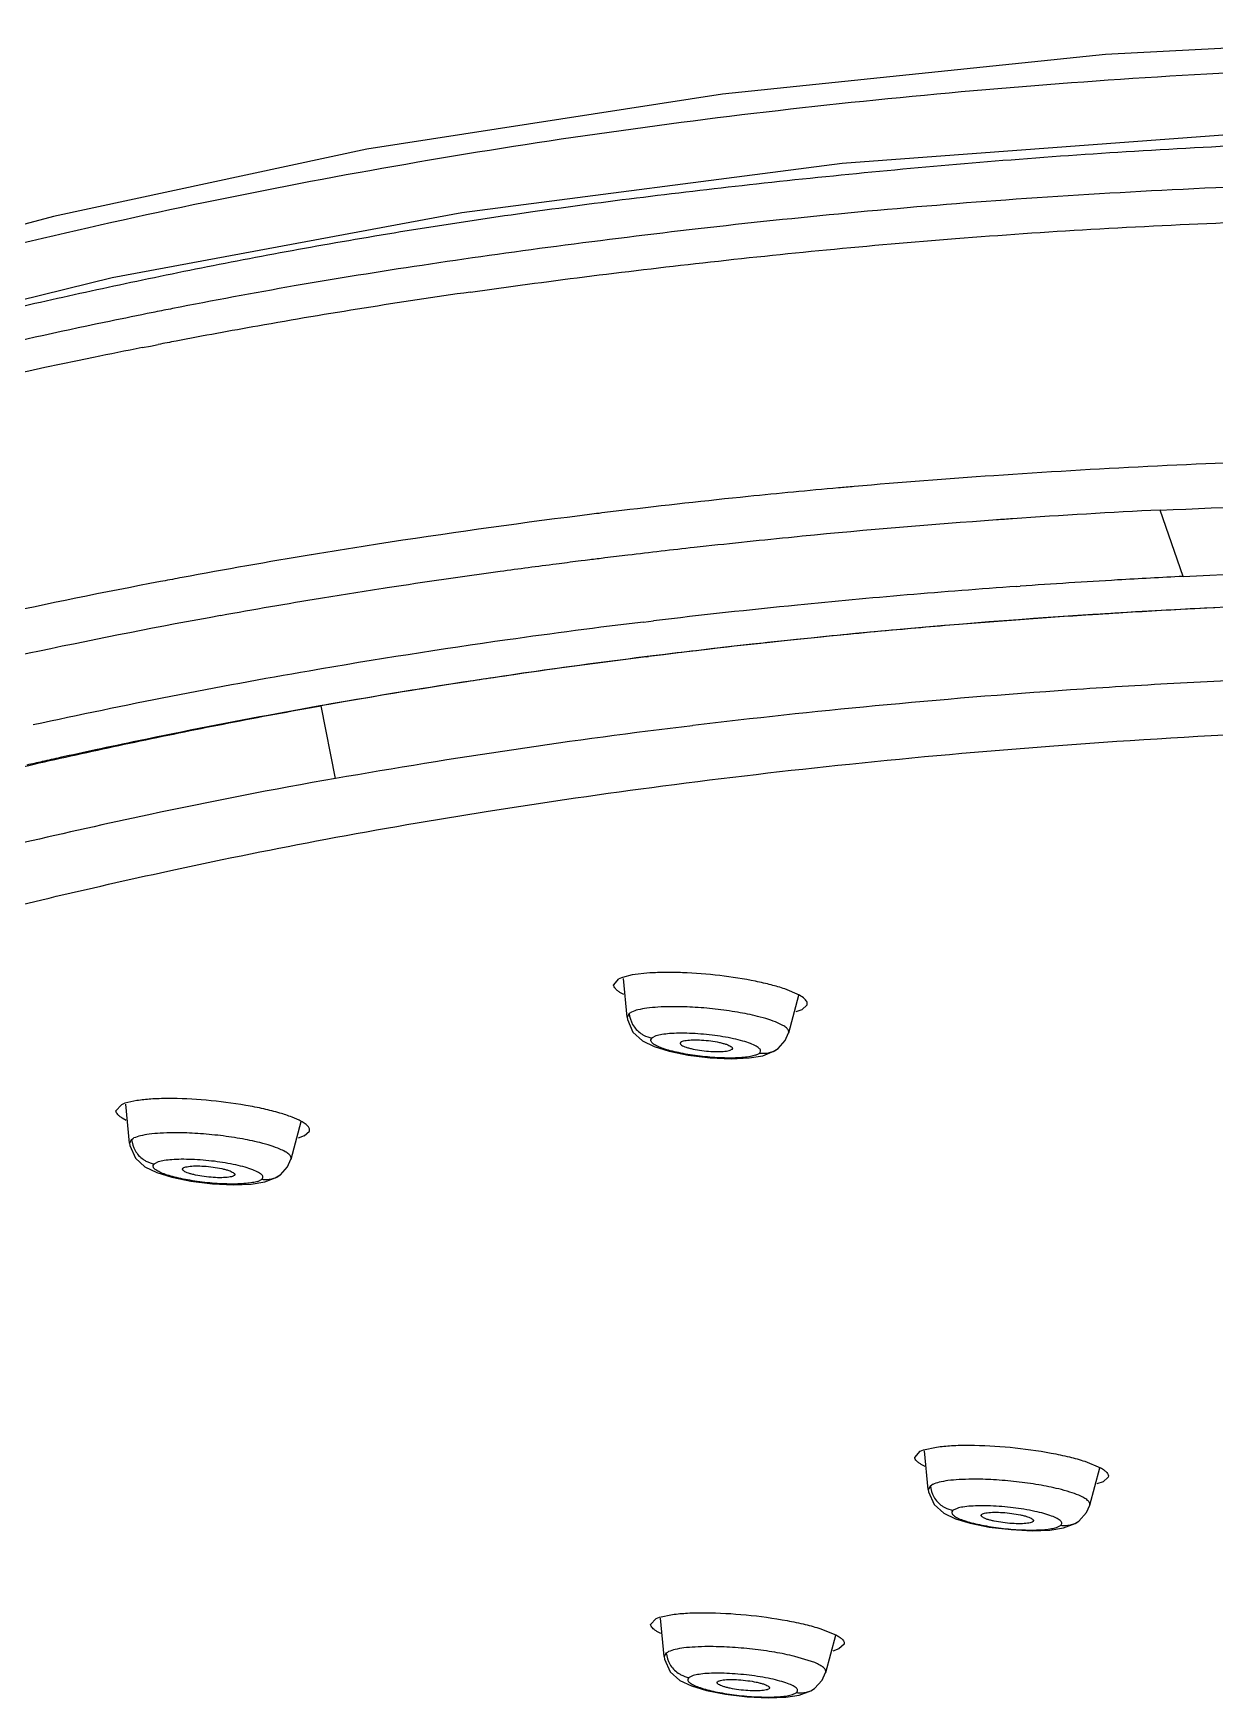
# Model space of a CAD drawing. Header units: inches. Extents: x 440 to 1212, y -520 to 27.
# Drawn here: x 913.51 to 935.93, y -217.47 to -185.87 of the extents above; entities that cross this region are included whole.
import ezdxf

# ---------------------------------------------------------------- set-up
doc = ezdxf.new("R2010")
doc.units = ezdxf.units.IN
doc.header["$LTSCALE"] = 1.21
doc.header["$MEASUREMENT"] = 0
doc.layers.get('0').update_dxf_attribs({"linetype": 'CONTINUOUS'})

msp = doc.modelspace()

# ---------------------------------------------------------------- linework, layer by layer
at = {"color": 7, "linetype": 'Continuous'}
for p, q in [((915.82, -191.161), (915.674, -191.19)), ((915.577, -191.835), (915.733, -191.805)), ((915.733, -191.805), (915.881, -191.776)), ((935.334, -196.178), (934.899, -194.923)), ((928.008, -195.428), (927.843, -195.444)), ((928.104, -195.418), (928.008, -195.428)), ((923.908, -195.885), (923.853, -195.892)), ((923.986, -195.875), (923.908, -195.885)), ((924.07, -195.865), (923.986, -195.875)), ((915.967, -196.269), (915.925, -196.277)), ((932.173, -196.371), (932.239, -196.366)), ((934.28, -196.865), (934.192, -196.87)), ((935.933, -196.774), (935.741, -196.784)), ((925.09, -197.046), (925.279, -197.023)), ((930.169, -197.17), (930.109, -197.175)), ((925.266, -197.689), (925.108, -197.709)), ((925.141, -197.705), (925.188, -197.699)), ((925.455, -197.666), (925.266, -197.689)), ((926.429, -197.55), (926.187, -197.578)), ((922.359, -198.084), (922.235, -198.103)), ((922.457, -198.07), (922.359, -198.084)), ((922.65, -198.042), (922.457, -198.07)), ((918.267, -198.761), (918.129, -198.786)), ((918.409, -198.735), (918.267, -198.761)), ((919.246, -200.017), (918.971, -198.635)), ((924.696, -203.791), (924.626, -203.819)), ((924.876, -203.746), (924.696, -203.791)), ((924.781, -204.548), (924.713, -203.811)), ((925.209, -203.708), (924.876, -203.746)), ((924.525, -203.939), (924.626, -203.819)), ((924.721, -204.119), (924.644, -204.076)), ((928.055, -204.132), (927.771, -204.01)), ((927.847, -204.845), (928.04, -204.132)), ((924.866, -204.45), (924.82, -204.477)), ((928.097, -204.406), (927.98, -204.448)), ((928.097, -204.406), (928.198, -204.313)), ((924.82, -204.477), (924.781, -204.547)), ((924.781, -204.547), (924.781, -204.548)), ((925.327, -204.904), (925.255, -204.939)), ((925.798, -205.02), (925.787, -205.04)), ((925.798, -205.02), (925.814, -205.01)), ((927.847, -204.846), (927.847, -204.845)), ((925.578, -205.194), (925.94, -205.267)), ((925.94, -205.267), (926.355, -205.317)), ((926.355, -205.317), (926.755, -205.336)), ((926.767, -205.16), (926.752, -205.169)), ((926.755, -205.336), (927.094, -205.322)), ((926.778, -205.139), (926.767, -205.16)), ((927.218, -205.27), (927.29, -205.235)), ((927.578, -205.189), (927.646, -205.143)), ((927.649, -205.141), (927.646, -205.143)), ((915.079, -206.327), (915.181, -206.209)), ((915.247, -206.182), (915.181, -206.209)), ((915.475, -206.131), (915.247, -206.182)), ((915.336, -206.939), (915.268, -206.201)), ((915.275, -206.506), (915.199, -206.463)), ((918.401, -207.241), (918.595, -206.525)), ((915.375, -206.868), (915.335, -206.937)), ((915.335, -206.937), (915.336, -206.938)), ((915.336, -206.937), (915.343, -206.985)), ((915.375, -206.868), (915.404, -206.85)), ((918.651, -206.803), (918.534, -206.844)), ((918.651, -206.803), (918.751, -206.711)), ((918.401, -207.242), (918.401, -207.241)), ((915.881, -207.296), (915.808, -207.33)), ((916.136, -207.585), (916.498, -207.658)), ((916.342, -207.432), (916.354, -207.412)), ((916.354, -207.412), (916.369, -207.403)), ((917.322, -207.554), (917.306, -207.563)), ((917.333, -207.534), (917.322, -207.554)), ((918.129, -207.587), (918.196, -207.542)), ((918.199, -207.539), (918.196, -207.542)), ((916.498, -207.658), (916.912, -207.709)), ((916.912, -207.709), (917.31, -207.728)), ((917.31, -207.728), (917.647, -207.716)), ((917.77, -207.666), (917.843, -207.631)), ((930.239, -212.904), (930.341, -212.788)), ((930.341, -212.788), (930.407, -212.762)), ((930.407, -212.762), (930.653, -212.709)), ((930.496, -213.514), (930.428, -212.78)), ((933.468, -212.979), (933.765, -213.101)), ((930.435, -213.079), (930.359, -213.038)), ((933.562, -213.811), (933.754, -213.101)), ((933.913, -213.278), (933.813, -213.369)), ((930.536, -213.444), (930.496, -213.512)), ((930.496, -213.512), (930.496, -213.513)), ((930.536, -213.444), (930.564, -213.426)), ((933.813, -213.369), (933.696, -213.41)), ((931.042, -213.873), (930.97, -213.907)), ((933.501, -213.953), (933.561, -213.812)), ((933.561, -213.812), (933.562, -213.811)), ((931.294, -214.155), (931.654, -214.227)), ((931.502, -214.006), (931.514, -213.986)), ((931.529, -213.977), (931.514, -213.986)), ((931.654, -214.227), (932.067, -214.277)), ((932.467, -214.134), (932.481, -214.125)), ((932.493, -214.105), (932.481, -214.125)), ((932.932, -214.235), (933.004, -214.201)), ((933.284, -214.159), (933.353, -214.114)), ((933.354, -214.113), (933.353, -214.114)), ((933.354, -214.113), (933.501, -213.953)), ((932.067, -214.277), (932.466, -214.296)), ((932.466, -214.296), (932.804, -214.284)), ((925.227, -216.077), (925.329, -215.964)), ((925.329, -215.964), (925.395, -215.939)), ((925.395, -215.939), (925.641, -215.887)), ((925.483, -216.687), (925.416, -215.956)), ((925.423, -216.249), (925.346, -216.208)), ((928.455, -216.159), (928.752, -216.28)), ((928.55, -216.986), (928.741, -216.28)), ((928.9, -216.454), (928.801, -216.542)), ((925.524, -216.618), (925.483, -216.686)), ((925.483, -216.686), (925.483, -216.687)), ((925.484, -216.686), (925.491, -216.737)), ((925.524, -216.618), (925.552, -216.601)), ((928.342, -216.802), (927.961, -216.682)), ((928.801, -216.542), (928.684, -216.582)), ((926.032, -217.048), (925.957, -217.082)), ((928.485, -217.133), (928.549, -216.987)), ((928.549, -216.987), (928.549, -216.986)), ((926.29, -217.328), (926.651, -217.399)), ((926.49, -217.18), (926.502, -217.16)), ((926.516, -217.152), (926.502, -217.16)), ((926.651, -217.399), (927.062, -217.448)), ((927.454, -217.308), (927.469, -217.3)), ((927.481, -217.28), (927.469, -217.3)), ((927.917, -217.409), (927.991, -217.376)), ((928.267, -217.335), (928.335, -217.293)), ((928.336, -217.292), (928.335, -217.293)), ((928.336, -217.292), (928.485, -217.133)), ((927.062, -217.448), (927.456, -217.467)), ((927.456, -217.467), (927.791, -217.456))]:
    msp.add_line(p, q, dxfattribs=at)
for points in [[(1052.649, -197.988), (1039.661, -196.072), (1026.486, -194.191), (1013.843, -192.445), (1001.635, -190.812), (990.607, -189.388), (979.146, -188.011), (968.523, -186.918), (958.92, -186.215), (949.772, -185.868), (941.525, -185.869), (933.862, -186.268), (926.592, -187.025), (919.841, -188.067), (913.891, -189.345), (908.185, -190.871), (903.048, -192.57), (898.918, -194.296)], [(936.768, -187.752), (928.864, -188.341), (921.642, -189.275), (915.008, -190.509), (908.814, -192.037)], [(924.782, -204.547), (924.788, -204.591), (924.89, -204.829)], [(924.89, -204.829), (925.071, -204.997), (925.295, -205.107), (925.578, -205.194)], [(927.649, -205.141), (927.783, -204.992), (927.846, -204.846)], [(927.094, -205.322), (927.354, -205.278), (927.578, -205.189)], [(915.343, -206.985), (915.447, -207.222), (915.629, -207.389), (915.852, -207.498), (916.136, -207.585)], [(918.199, -207.539), (918.335, -207.391), (918.4, -207.242)], [(917.647, -207.716), (917.905, -207.674), (918.129, -207.587)], [(930.496, -213.512), (930.503, -213.559), (930.607, -213.797)], [(930.607, -213.797), (930.789, -213.962), (931.011, -214.07), (931.294, -214.155)], [(932.804, -214.284), (933.062, -214.243), (933.284, -214.159)], [(925.491, -216.737), (925.598, -216.975), (925.782, -217.138), (926.005, -217.244), (926.29, -217.328)], [(927.791, -217.456), (928.047, -217.417), (928.267, -217.335)]]:
    msp.add_lwpolyline(points, dxfattribs=at)
for centre, radius, start, end in [((938.729, -309.635), 120.053, 98.1023, 100.05325), ((937.874, -301.197), 112.225, 101.15967, 101.3337), ((939.133, -307.44), 118.593, 101.40911, 101.81375), ((938.801, -310.122), 120.545, 100.04645, 100.79695), ((938.375, -307.873), 118.256, 100.798, 100.96536), ((936.08, -297.105), 107.246, 101.52404, 106.89739), ((937.884, -305.376), 115.711, 101.11529, 101.58108), ((941.641, -338.862), 144.934, 93.91728, 94.96789), ((940.959, -330.75), 136.793, 95.10274, 95.82363), ((941.051, -331.777), 137.825, 94.97891, 95.10315), ((940.738, -328.631), 134.663, 96.84869, 97.03402), ((940.793, -329.108), 135.143, 95.82433, 96.84772), ((941.666, -333.255), 138.501, 92.80037, 93.96239), ((940.834, -329.376), 135.414, 97.19087, 98.8314), ((940.743, -328.672), 134.704, 97.03402, 97.19002), ((942.153, -339.812), 145.076, 94.09427, 95.55711), ((941.742, -334.271), 139.519, 93.96493, 94.08865), ((940.009, -323.999), 129.974, 98.8358, 99.3971), ((942.573, -344.569), 149.851, 95.64133, 96.32841), ((939.182, -319.013), 124.92, 99.39659, 100.53852), ((941.905, -339.022), 144.264, 97.18837, 97.35513), ((942.194, -341.325), 146.585, 96.98844, 97.10199), ((942.356, -342.653), 147.923, 96.81821, 96.98839), ((942.45, -343.442), 148.718, 96.32897, 96.81781), ((938.464, -315.071), 120.913, 100.54574, 100.72327), ((940.664, -329.808), 134.967, 97.78877, 98.7098), ((941.527, -336.104), 141.321, 97.35481, 97.78955), ((943.014, -349.34), 153.353, 92.87026, 93.33575), ((939.598, -322.749), 127.827, 98.71643, 99.29117), ((942.522, -342.864), 146.859, 94.04089, 95.66857), ((942.981, -348.805), 152.817, 93.3352, 94.03104), ((938.646, -316.923), 121.924, 99.29174, 100.19673), ((941.506, -332.656), 136.6, 95.66755, 96.82238), ((944.133, -359.946), 163.38, 92.10594, 93.49142), ((943.652, -352.023), 155.441, 92.9173, 93.45638), ((940.619, -325.38), 129.271, 96.89951, 98.05373), ((942.604, -337.254), 140.637, 93.43265, 97.11357), ((942.728, -339.586), 142.969, 95.06387, 95.72712), ((942.994, -342.574), 145.969, 94.75006, 95.04077), ((943.288, -346.246), 149.652, 93.72169, 94.74551), ((943.468, -348.958), 152.37, 93.60497, 93.72326), ((943.511, -349.638), 153.052, 93.49078, 93.60498), ((939.867, -320.15), 123.987, 98.04818, 99.80817), ((942.223, -334.513), 137.871, 95.72845, 96.57814), ((940.46, -320.35), 123.598, 97.11943, 100.0123), ((941.049, -324.716), 128.004, 97.15374, 98.26441), ((941.685, -329.791), 133.118, 96.68609, 97.00302), ((938.963, -315.2), 118.955, 99.78506, 102.35529), ((940.342, -319.767), 123.004, 98.4653, 98.69796), ((940.006, -317.59), 120.801, 98.69635, 100.03965), ((939.726, -315.958), 119.146, 100.04386, 100.30677), ((939.416, -314.288), 117.447, 100.4423, 101.74648), ((940.854, -322.427), 124.302, 96.85175, 100.0111), ((939.191, -313.177), 116.313, 101.74957, 102.16027), ((939.022, -312.428), 115.546, 102.66924, 102.81703), ((939.179, -313.128), 116.263, 102.49681, 102.66922), ((939.219, -313.307), 116.447, 102.1603, 102.49703), ((938.072, -306.072), 107.716, 100.0659, 101.98648), ((927.363, -204.778), 0.461, 289.3086, 307.8022), ((915.561, -207.141), 0.331, 115.0612, 118.3898), ((917.917, -207.174), 0.461, 289.2183, 307.2769), ((930.721, -213.72), 0.334, 114.7863, 118.0697), ((933.077, -213.744), 0.461, 289.348, 306.7055), ((925.707, -216.898), 0.336, 114.3894, 117.627), ((928.064, -216.919), 0.461, 289.3582, 305.9475)]:
    msp.add_arc(centre, radius, start, end, dxfattribs=at)
for points, knots in [([(1052.567, -198.555), (1042.509, -197.047), (1028.079, -194.966), (1009.656, -192.449), (997.654, -190.865), (986.627, -189.452), (976.374, -188.253), (968.232, -187.457), (961.998, -186.976), (956.144, -186.613), (950.497, -186.409), (945.063, -186.367), (941.205, -186.416), (937.425, -186.544), (933.682, -186.76), (929.964, -187.073), (925.057, -187.621), (920.209, -188.377), (915.446, -189.343), (911.951, -190.167), (908.531, -191.091), (904.168, -192.437), (900.995, -193.635), (898.968, -194.545)], [0, 0, 0, 0, 0.196342, 0.281464, 0.358974, 0.430064, 0.496094, 0.558258, 0.587983, 0.616809, 0.671495, 0.697042, 0.721713, 0.745978, 0.770054, 0.79408, 0.818016, 0.865365, 0.88873, 0.911845, 0.934674, 0.957104, 1, 1, 1, 1]), ([(905.95, -192.988), (906.921, -192.693), (908.404, -192.264), (910.424, -191.736), (912.014, -191.346), (913.665, -190.963), (915.382, -190.586), (917.169, -190.222), (919.694, -189.751), (923.053, -189.22), (927.359, -188.692), (931.182, -188.324), (934.444, -188.093), (936.146, -188.005), (937.014, -187.967)], [0, 0, 0, 0, 0.096542, 0.146767, 0.198535, 0.252189, 0.307915, 0.365708, 0.425588, 0.552146, 0.689041, 0.838007, 0.917346, 1, 1, 1, 1]), ([(968.835, -189.804), (966.195, -189.566), (962.242, -189.25), (956.989, -188.939), (951.863, -188.712), (946.842, -188.604), (941.961, -188.623), (938.493, -188.696), (935.177, -188.827), (932.02, -189.018), (929.02, -189.267), (926.177, -189.567), (923.482, -189.901), (920.926, -190.259), (918.497, -190.649), (916.922, -190.943), (916.154, -191.094)], [0, 0, 0, 0, 0.150388, 0.224972, 0.298639, 0.441529, 0.509883, 0.575577, 0.638343, 0.698167, 0.755064, 0.809108, 0.860406, 0.909116, 0.955549, 1, 1, 1, 1]), ([(921.809, -190.78), (922.528, -190.678), (923.997, -190.483), (926.249, -190.215), (928.598, -189.968), (931.054, -189.753), (933.63, -189.577), (936.337, -189.446), (939.17, -189.359), (943.144, -189.287), (947.23, -189.289), (951.417, -189.383), (954.661, -189.51), (957.946, -189.684), (962.346, -189.961), (965.644, -190.216), (967.839, -190.405)], [0, 0, 0, 0, 0.047231, 0.096358, 0.147498, 0.200818, 0.256629, 0.315401, 0.377047, 0.440941, 0.573878, 0.642732, 0.713315, 0.784934, 0.856699, 1, 1, 1, 1]), ([(914.853, -191.359), (913.982, -191.541), (912.289, -191.912), (909.82, -192.505), (907.48, -193.13), (905.964, -193.573), (905.224, -193.797)], [0, 0, 0, 0, 0.268649, 0.523284, 0.766651, 1, 1, 1, 1]), ([(943.941, -193.873), (941.825, -193.873), (937.754, -193.934), (933.688, -194.133), (931.739, -194.267)], [0, 0, 0, 0, 0.520082, 1, 1, 1, 1]), ([(934.9, -194.923), (936.189, -194.86), (938.85, -194.764), (942.939, -194.698), (947.203, -194.717), (951.596, -194.825), (956.095, -195.02), (960.668, -195.296), (965.265, -195.644), (969.843, -196.052), (974.39, -196.504), (978.91, -196.996), (983.406, -197.523), (987.878, -198.079), (991.589, -198.563), (994.549, -198.945), (997.499, -199.321), (1001.179, -199.787), (1004.119, -200.169), (1005.586, -200.366)], [0, 0, 0, 0, 0.054521, 0.112513, 0.172806, 0.234688, 0.298169, 0.363095, 0.428267, 0.492973, 0.557318, 0.621353, 0.685111, 0.748591, 0.811775, 0.843268, 0.874703, 0.937432, 1, 1, 1, 1]), ([(935.334, -196.178), (938.048, -196.042), (942.229, -195.941), (947.924, -195.984), (952.437, -196.107), (957.045, -196.318), (961.709, -196.617), (966.401, -196.989), (969.534, -197.279), (971.099, -197.431)], [0, 0, 0, 0, 0.227611, 0.350106, 0.476958, 0.605743, 0.736459, 0.868341, 1, 1, 1, 1]), ([(915.925, -196.277), (914.851, -196.481), (912.773, -196.905), (909.762, -197.607), (906.939, -198.344), (904.283, -199.109), (901.787, -199.902), (899.448, -200.72), (897.273, -201.564), (895.891, -202.165), (895.232, -202.473)], [0, 0, 0, 0, 0.151544, 0.293871, 0.428321, 0.55585, 0.676777, 0.7913, 0.899178, 1, 1, 1, 1]), ([(917.062, -196.924), (915.914, -197.131), (913.709, -197.562), (910.531, -198.284), (907.578, -199.04), (904.813, -199.828), (902.218, -200.638), (899.792, -201.475), (897.544, -202.351), (896.118, -202.973), (895.433, -203.287)], [0, 0, 0, 0, 0.154775, 0.298255, 0.432604, 0.559395, 0.67976, 0.793465, 0.899975, 1, 1, 1, 1]), ([(941.462, -197.982), (940.74, -197.994), (939.316, -198.027), (937.214, -198.106), (935.18, -198.207), (932.61, -198.367), (929.564, -198.615), (927.177, -198.873), (926.025, -199.012)], [0, 0, 0, 0, 0.139838, 0.276044, 0.407739, 0.534641, 0.775096, 1, 1, 1, 1]), ([(906.509, -201.559), (906.523, -201.555), (906.552, -201.547), (906.609, -201.53), (906.709, -201.501), (906.852, -201.459), (907.024, -201.409), (907.255, -201.342), (907.546, -201.259), (908.017, -201.127), (908.612, -200.963), (909.336, -200.769), (910.072, -200.578), (911.075, -200.324), (912.357, -200.012), (913.932, -199.648), (915.557, -199.295), (917.241, -198.952), (918.386, -198.738), (918.971, -198.635)], [0, 0, 0, 0, 0.003478, 0.006949, 0.013907, 0.027863, 0.041875, 0.05594, 0.084234, 0.112744, 0.170408, 0.228922, 0.288278, 0.348465, 0.471288, 0.597387, 0.727081, 0.860911, 1, 1, 1, 1]), ([(916.207, -201.743), (917.156, -201.539), (919.13, -201.14), (922.215, -200.611), (925.529, -200.132), (929.081, -199.716), (932.893, -199.375), (936.245, -199.169), (939.074, -199.049), (942.076, -198.966), (944.358, -198.954), (945.896, -198.963)], [0, 0, 0, 0, 0.097505, 0.202164, 0.314267, 0.433697, 0.56122, 0.698436, 0.770904, 0.845523, 1, 1, 1, 1]), ([(915.701, -200.705), (914.909, -200.873), (913.36, -201.219), (910.395, -201.936), (908.23, -202.517), (906.826, -202.932)], [0, 0, 0, 0, 0.265473, 0.520147, 1, 1, 1, 1]), ([(907.717, -203.887), (909.063, -203.489), (911.136, -202.93), (913.973, -202.24), (915.452, -201.906), (916.207, -201.743)], [0, 0, 0, 0, 0.480679, 0.735342, 1, 1, 1, 1]), ([(927.771, -204.01), (927.687, -203.982), (927.504, -203.929), (927.095, -203.835), (926.534, -203.749), (925.961, -203.703), (925.516, -203.695), (925.308, -203.702), (925.209, -203.708)], [0, 0, 0, 0, 0.102408, 0.220291, 0.485629, 0.758382, 0.885353, 1, 1, 1, 1]), ([(924.644, -204.076), (924.627, -204.065), (924.596, -204.044), (924.551, -204.002), (924.527, -203.963), (924.525, -203.939)], [0, 0, 0, 0, 0.327346, 0.598595, 1, 1, 1, 1]), ([(928.198, -204.313), (928.2, -204.306), (928.202, -204.291), (928.195, -204.25), (928.145, -204.189), (928.089, -204.152), (928.055, -204.132)], [0, 0, 0, 0, 0.086754, 0.176113, 0.508883, 1, 1, 1, 1]), ([(925.609, -204.348), (925.528, -204.349), (925.376, -204.354), (925.168, -204.373), (925, -204.402), (924.904, -204.431), (924.866, -204.45)], [0, 0, 0, 0, 0.323589, 0.603451, 0.830802, 1, 1, 1, 1]), ([(927.255, -204.532), (927.131, -204.501), (926.865, -204.447), (926.452, -204.39), (926.029, -204.354), (925.746, -204.347), (925.609, -204.348)], [0, 0, 0, 0, 0.232513, 0.48993, 0.752504, 1, 1, 1, 1]), ([(924.82, -204.477), (924.827, -204.549), (924.873, -204.697), (924.979, -204.812), (925.043, -204.856)], [0, 0, 0, 0, 0.485211, 1, 1, 1, 1]), ([(927.637, -204.654), (927.582, -204.63), (927.456, -204.585), (927.327, -204.55), (927.255, -204.532)], [0, 0, 0, 0, 0.452486, 1, 1, 1, 1]), ([(927.847, -204.845), (927.849, -204.838), (927.85, -204.822), (927.843, -204.798), (927.827, -204.774), (927.794, -204.74), (927.73, -204.697), (927.671, -204.669), (927.637, -204.654)], [0, 0, 0, 0, 0.073782, 0.152582, 0.244138, 0.353435, 0.633422, 1, 1, 1, 1]), ([(925.043, -204.856), (925.059, -204.867), (925.124, -204.907), (925.199, -204.931), (925.255, -204.939)], [0, 0, 0, 0, 0.261941, 1, 1, 1, 1]), ([(927.218, -205.27), (927.186, -205.28), (927.112, -205.297), (926.932, -205.321), (926.66, -205.327), (926.304, -205.307), (925.997, -205.268), (925.762, -205.223), (925.607, -205.187), (925.473, -205.147), (925.366, -205.106), (925.295, -205.069), (925.257, -205.038), (925.24, -205.017), (925.232, -204.996), (925.233, -204.968), (925.245, -204.95), (925.255, -204.939)], [0, 0, 0, 0, 0.047343, 0.106697, 0.256635, 0.432099, 0.610898, 0.694408, 0.770374, 0.836788, 0.891768, 0.933377, 0.948824, 0.961013, 0.971015, 0.980172, 1, 1, 1, 1]), ([(926.801, -204.956), (926.666, -204.927), (926.388, -204.882), (926.04, -204.854), (925.771, -204.85), (925.596, -204.857), (925.45, -204.874), (925.364, -204.892), (925.327, -204.904)], [0, 0, 0, 0, 0.278944, 0.56869, 0.702934, 0.822306, 0.92189, 1, 1, 1, 1]), ([(925.786, -205.04), (925.786, -205.047), (925.794, -205.063), (925.818, -205.081), (925.855, -205.1), (925.905, -205.119), (925.966, -205.137), (926.064, -205.16), (926.2, -205.183), (926.368, -205.199), (926.524, -205.204), (926.64, -205.197), (926.712, -205.183), (926.74, -205.175), (926.752, -205.169)], [0, 0, 0, 0, 0.019536, 0.048663, 0.089953, 0.143085, 0.207007, 0.280076, 0.44484, 0.618453, 0.780412, 0.912286, 0.962285, 1, 1, 1, 1]), ([(925.814, -205.01), (925.825, -205.005), (925.853, -204.996), (925.926, -204.982), (926.041, -204.976), (926.198, -204.98), (926.365, -204.996), (926.501, -205.019), (926.6, -205.043), (926.661, -205.061), (926.711, -205.079), (926.747, -205.099), (926.772, -205.117), (926.779, -205.133), (926.779, -205.139)], [0, 0, 0, 0, 0.037712, 0.087698, 0.21958, 0.38159, 0.555268, 0.720068, 0.793139, 0.857051, 0.910153, 0.951405, 0.980494, 1, 1, 1, 1]), ([(927.296, -205.146), (927.288, -205.137), (927.267, -205.119), (927.21, -205.083), (927.113, -205.041), (926.968, -204.995), (926.86, -204.969), (926.801, -204.956)], [0, 0, 0, 0, 0.067691, 0.152884, 0.375153, 0.661038, 1, 1, 1, 1]), ([(927.29, -205.235), (927.302, -205.224), (927.319, -205.202), (927.313, -205.167), (927.303, -205.153), (927.296, -205.146)], [0, 0, 0, 0, 0.488244, 0.718902, 1, 1, 1, 1]), ([(927.516, -205.214), (927.462, -205.233), (927.385, -205.244), (927.309, -205.238), (927.29, -205.235)], [0, 0, 0, 0, 0.748767, 1, 1, 1, 1]), ([(915.199, -206.463), (915.181, -206.452), (915.151, -206.431), (915.105, -206.39), (915.081, -206.351), (915.079, -206.327)], [0, 0, 0, 0, 0.328191, 0.599749, 1, 1, 1, 1]), ([(918.189, -206.368), (918.089, -206.338), (917.875, -206.284), (917.409, -206.193), (916.8, -206.116), (916.197, -206.086), (915.758, -206.098), (915.564, -206.117), (915.475, -206.131)], [0, 0, 0, 0, 0.113919, 0.242002, 0.519256, 0.786211, 0.902087, 1, 1, 1, 1]), ([(918.596, -206.525), (918.539, -206.494), (918.405, -206.436), (918.267, -206.39), (918.189, -206.368)], [0, 0, 0, 0, 0.441117, 1, 1, 1, 1]), ([(918.751, -206.711), (918.755, -206.697), (918.754, -206.662), (918.722, -206.615), (918.668, -206.568), (918.622, -206.54), (918.596, -206.525)], [0, 0, 0, 0, 0.170152, 0.376603, 0.649544, 1, 1, 1, 1]), ([(915.375, -206.868), (915.382, -206.94), (915.428, -207.088), (915.533, -207.203), (915.597, -207.246)], [0, 0, 0, 0, 0.485338, 1, 1, 1, 1]), ([(916.165, -206.742), (916.083, -206.743), (915.931, -206.747), (915.723, -206.765), (915.555, -206.794), (915.459, -206.823), (915.421, -206.841)], [0, 0, 0, 0, 0.323703, 0.603624, 0.830952, 1, 1, 1, 1]), ([(917.811, -206.929), (917.686, -206.898), (917.42, -206.844), (917.007, -206.786), (916.584, -206.75), (916.302, -206.741), (916.165, -206.742)], [0, 0, 0, 0, 0.232465, 0.489879, 0.752477, 1, 1, 1, 1]), ([(918.192, -207.052), (918.137, -207.028), (918.01, -206.983), (917.882, -206.947), (917.811, -206.929)], [0, 0, 0, 0, 0.452374, 1, 1, 1, 1]), ([(915.597, -207.246), (915.613, -207.258), (915.678, -207.298), (915.753, -207.322), (915.808, -207.33)], [0, 0, 0, 0, 0.261906, 1, 1, 1, 1]), ([(917.354, -207.353), (917.22, -207.323), (916.941, -207.278), (916.594, -207.249), (916.325, -207.244), (916.15, -207.25), (916.004, -207.266), (915.918, -207.284), (915.881, -207.296)], [0, 0, 0, 0, 0.27892, 0.5687, 0.702965, 0.822351, 0.921931, 1, 1, 1, 1]), ([(918.401, -207.241), (918.403, -207.234), (918.404, -207.218), (918.397, -207.195), (918.382, -207.171), (918.348, -207.137), (918.284, -207.094), (918.226, -207.066), (918.192, -207.052)], [0, 0, 0, 0, 0.073434, 0.151992, 0.24343, 0.352718, 0.632936, 1, 1, 1, 1]), ([(917.77, -207.666), (917.738, -207.675), (917.664, -207.691), (917.484, -207.714), (917.212, -207.719), (916.919, -207.702), (916.67, -207.674), (916.486, -207.646), (916.314, -207.613), (916.159, -207.576), (916.026, -207.537), (915.918, -207.495), (915.848, -207.459), (915.81, -207.428), (915.793, -207.407), (915.785, -207.386), (915.787, -207.358), (915.799, -207.341), (915.808, -207.33)], [0, 0, 0, 0, 0.047838, 0.106939, 0.256786, 0.432523, 0.523005, 0.611483, 0.695059, 0.77103, 0.837379, 0.892282, 0.933835, 0.949249, 0.961364, 0.971259, 0.980313, 1, 1, 1, 1]), ([(917.306, -207.563), (917.295, -207.569), (917.267, -207.578), (917.195, -207.591), (917.079, -207.597), (916.922, -207.592), (916.755, -207.575), (916.619, -207.552), (916.521, -207.529), (916.46, -207.51), (916.41, -207.492), (916.373, -207.473), (916.349, -207.454), (916.341, -207.439), (916.341, -207.432)], [0, 0, 0, 0, 0.037623, 0.087554, 0.219404, 0.381459, 0.55523, 0.720144, 0.793269, 0.857226, 0.910355, 0.951605, 0.980638, 1, 1, 1, 1]), ([(916.369, -207.403), (916.38, -207.397), (916.408, -207.389), (916.481, -207.376), (916.596, -207.369), (916.753, -207.374), (916.92, -207.391), (917.056, -207.414), (917.155, -207.438), (917.216, -207.456), (917.265, -207.475), (917.302, -207.494), (917.326, -207.512), (917.334, -207.528), (917.334, -207.534)], [0, 0, 0, 0, 0.037621, 0.08755, 0.219399, 0.381454, 0.555224, 0.720138, 0.793264, 0.857222, 0.91035, 0.951601, 0.980637, 1, 1, 1, 1]), ([(917.849, -207.543), (917.841, -207.534), (917.82, -207.516), (917.763, -207.481), (917.666, -207.439), (917.522, -207.393), (917.413, -207.366), (917.354, -207.353)], [0, 0, 0, 0, 0.067461, 0.152512, 0.374705, 0.660731, 1, 1, 1, 1]), ([(917.843, -207.631), (917.855, -207.62), (917.871, -207.598), (917.865, -207.564), (917.855, -207.55), (917.849, -207.543)], [0, 0, 0, 0, 0.488423, 0.718601, 1, 1, 1, 1]), ([(918.069, -207.61), (918.015, -207.629), (917.937, -207.64), (917.861, -207.634), (917.843, -207.631)], [0, 0, 0, 0, 0.74879, 1, 1, 1, 1]), ([(930.359, -213.038), (930.342, -213.027), (930.311, -213.006), (930.266, -212.966), (930.241, -212.928), (930.239, -212.904)], [0, 0, 0, 0, 0.329659, 0.601667, 1, 1, 1, 1]), ([(930.653, -212.709), (930.747, -212.695), (930.955, -212.677), (931.422, -212.667), (932.056, -212.704), (932.689, -212.789), (933.16, -212.889), (933.372, -212.947), (933.468, -212.979)], [0, 0, 0, 0, 0.100732, 0.219971, 0.492498, 0.768986, 0.893, 1, 1, 1, 1]), ([(933.765, -213.101), (933.79, -213.115), (933.833, -213.142), (933.885, -213.187), (933.915, -213.232), (933.916, -213.265), (933.913, -213.278)], [0, 0, 0, 0, 0.350114, 0.62278, 0.829422, 1, 1, 1, 1]), ([(930.536, -213.444), (930.542, -213.517), (930.589, -213.667), (930.697, -213.782), (930.761, -213.826)], [0, 0, 0, 0, 0.48552, 1, 1, 1, 1]), ([(931.325, -213.319), (931.244, -213.32), (931.092, -213.324), (930.883, -213.342), (930.716, -213.371), (930.619, -213.399), (930.581, -213.417)], [0, 0, 0, 0, 0.32379, 0.603775, 0.831099, 1, 1, 1, 1]), ([(932.972, -213.504), (932.847, -213.473), (932.581, -213.42), (932.168, -213.362), (931.745, -213.327), (931.462, -213.318), (931.325, -213.319)], [0, 0, 0, 0, 0.232325, 0.489715, 0.752372, 1, 1, 1, 1]), ([(933.353, -213.624), (933.298, -213.601), (933.172, -213.556), (933.043, -213.521), (932.972, -213.504)], [0, 0, 0, 0, 0.45214, 1, 1, 1, 1]), ([(930.761, -213.826), (930.777, -213.837), (930.842, -213.875), (930.915, -213.899), (930.97, -213.907)], [0, 0, 0, 0, 0.261843, 1, 1, 1, 1]), ([(930.97, -213.907), (930.959, -213.916), (930.944, -213.933), (930.944, -213.961), (930.953, -213.982), (930.971, -214.002), (931.009, -214.032), (931.08, -214.069), (931.187, -214.109), (931.32, -214.148), (931.475, -214.184), (931.647, -214.216), (931.831, -214.243), (932.08, -214.271), (932.373, -214.288), (932.646, -214.283), (932.826, -214.261), (932.9, -214.245), (932.932, -214.235)], [0, 0, 0, 0, 0.020103, 0.028996, 0.038965, 0.051364, 0.066953, 0.108256, 0.162662, 0.228769, 0.304697, 0.388278, 0.476768, 0.567307, 0.743155, 0.893243, 0.952492, 1, 1, 1, 1]), ([(932.517, -213.929), (932.382, -213.9), (932.103, -213.855), (931.756, -213.827), (931.487, -213.822), (931.312, -213.828), (931.166, -213.844), (931.079, -213.862), (931.042, -213.873)], [0, 0, 0, 0, 0.278752, 0.568548, 0.702862, 0.822306, 0.921929, 1, 1, 1, 1]), ([(933.011, -214.114), (933.003, -214.105), (932.982, -214.088), (932.925, -214.053), (932.828, -214.012), (932.684, -213.967), (932.576, -213.941), (932.517, -213.929)], [0, 0, 0, 0, 0.067017, 0.151779, 0.373795, 0.66009, 1, 1, 1, 1]), ([(933.562, -213.811), (933.563, -213.804), (933.565, -213.789), (933.558, -213.765), (933.542, -213.742), (933.508, -213.708), (933.445, -213.666), (933.387, -213.639), (933.353, -213.624)], [0, 0, 0, 0, 0.072966, 0.151121, 0.242304, 0.351505, 0.632035, 1, 1, 1, 1]), ([(932.467, -214.134), (932.455, -214.139), (932.427, -214.148), (932.355, -214.161), (932.239, -214.167), (932.083, -214.162), (931.915, -214.146), (931.779, -214.123), (931.681, -214.1), (931.62, -214.083), (931.57, -214.064), (931.533, -214.045), (931.509, -214.028), (931.501, -214.012), (931.501, -214.006)], [0, 0, 0, 0, 0.037575, 0.087512, 0.219475, 0.38171, 0.555667, 0.72072, 0.793879, 0.857837, 0.91092, 0.95207, 0.980924, 1, 1, 1, 1]), ([(931.529, -213.977), (931.54, -213.972), (931.568, -213.963), (931.641, -213.95), (931.756, -213.944), (931.913, -213.949), (932.08, -213.965), (932.216, -213.988), (932.314, -214.011), (932.376, -214.029), (932.425, -214.047), (932.462, -214.066), (932.486, -214.083), (932.494, -214.099), (932.494, -214.105)], [0, 0, 0, 0, 0.037574, 0.08751, 0.219473, 0.381708, 0.555666, 0.720719, 0.793877, 0.857836, 0.910918, 0.952068, 0.980923, 1, 1, 1, 1]), ([(933.004, -214.201), (933.016, -214.191), (933.033, -214.169), (933.027, -214.135), (933.017, -214.121), (933.011, -214.114)], [0, 0, 0, 0, 0.489568, 0.71869, 1, 1, 1, 1]), ([(933.23, -214.18), (933.176, -214.198), (933.099, -214.21), (933.023, -214.204), (933.004, -214.201)], [0, 0, 0, 0, 0.748827, 1, 1, 1, 1]), ([(925.346, -216.208), (925.329, -216.198), (925.299, -216.177), (925.253, -216.138), (925.229, -216.101), (925.227, -216.077)], [0, 0, 0, 0, 0.331252, 0.603792, 1, 1, 1, 1]), ([(925.641, -215.887), (925.735, -215.874), (925.943, -215.857), (926.41, -215.848), (927.043, -215.886), (927.676, -215.971), (928.147, -216.07), (928.359, -216.128), (928.455, -216.159)], [0, 0, 0, 0, 0.100717, 0.219961, 0.492522, 0.769031, 0.893036, 1, 1, 1, 1]), ([(928.752, -216.28), (928.777, -216.293), (928.82, -216.32), (928.872, -216.364), (928.902, -216.408), (928.904, -216.44), (928.9, -216.454)], [0, 0, 0, 0, 0.352003, 0.625364, 0.831315, 1, 1, 1, 1]), ([(925.524, -216.618), (925.53, -216.692), (925.577, -216.841), (925.684, -216.957), (925.749, -217)], [0, 0, 0, 0, 0.485636, 1, 1, 1, 1]), ([(926.314, -216.497), (926.232, -216.498), (926.08, -216.502), (925.871, -216.519), (925.704, -216.547), (925.607, -216.575), (925.569, -216.593)], [0, 0, 0, 0, 0.323926, 0.603993, 0.831298, 1, 1, 1, 1]), ([(927.961, -216.682), (927.836, -216.652), (927.57, -216.599), (927.157, -216.541), (926.733, -216.505), (926.451, -216.497), (926.314, -216.497)], [0, 0, 0, 0, 0.232204, 0.489578, 0.752287, 1, 1, 1, 1]), ([(925.749, -217), (925.765, -217.011), (925.829, -217.05), (925.903, -217.074), (925.957, -217.082)], [0, 0, 0, 0, 0.261854, 1, 1, 1, 1]), ([(925.957, -217.082), (925.947, -217.091), (925.932, -217.107), (925.931, -217.135), (925.94, -217.155), (925.958, -217.175), (925.996, -217.205), (926.066, -217.24), (926.173, -217.28), (926.305, -217.319), (926.46, -217.355), (926.632, -217.387), (926.815, -217.414), (927.064, -217.441), (927.357, -217.459), (927.63, -217.455), (927.811, -217.434), (927.885, -217.419), (927.917, -217.409)], [0, 0, 0, 0, 0.019877, 0.028597, 0.038389, 0.050629, 0.066079, 0.107157, 0.161393, 0.22738, 0.303238, 0.386797, 0.475316, 0.565938, 0.742106, 0.892687, 0.952218, 1, 1, 1, 1]), ([(927.506, -217.108), (927.372, -217.079), (927.094, -217.035), (926.747, -217.006), (926.478, -217), (926.302, -217.005), (926.156, -217.02), (926.069, -217.037), (926.032, -217.048)], [0, 0, 0, 0, 0.278177, 0.567784, 0.702161, 0.821771, 0.921644, 1, 1, 1, 1]), ([(928.549, -216.986), (928.551, -216.979), (928.552, -216.964), (928.545, -216.941), (928.53, -216.918), (928.496, -216.884), (928.433, -216.843), (928.375, -216.816), (928.342, -216.802)], [0, 0, 0, 0, 0.072387, 0.150095, 0.241028, 0.350173, 0.63109, 1, 1, 1, 1]), ([(927.454, -217.308), (927.443, -217.313), (927.415, -217.322), (927.342, -217.334), (927.227, -217.34), (927.071, -217.335), (926.903, -217.318), (926.767, -217.296), (926.669, -217.273), (926.608, -217.256), (926.558, -217.237), (926.521, -217.219), (926.497, -217.202), (926.489, -217.186), (926.489, -217.18)], [0, 0, 0, 0, 0.037479, 0.087378, 0.219385, 0.38176, 0.555898, 0.721119, 0.794338, 0.858332, 0.911407, 0.952495, 0.981204, 1, 1, 1, 1]), ([(926.516, -217.152), (926.528, -217.147), (926.556, -217.138), (926.628, -217.126), (926.744, -217.12), (926.9, -217.125), (927.067, -217.142), (927.203, -217.164), (927.302, -217.187), (927.363, -217.205), (927.413, -217.223), (927.45, -217.241), (927.474, -217.258), (927.482, -217.274), (927.482, -217.28)], [0, 0, 0, 0, 0.037479, 0.087378, 0.219386, 0.381763, 0.555901, 0.721122, 0.794341, 0.858333, 0.911408, 0.952495, 0.981204, 1, 1, 1, 1]), ([(927.999, -217.291), (927.991, -217.282), (927.97, -217.265), (927.914, -217.231), (927.816, -217.191), (927.673, -217.146), (927.565, -217.12), (927.506, -217.108)], [0, 0, 0, 0, 0.066556, 0.151008, 0.37281, 0.659376, 1, 1, 1, 1]), ([(927.991, -217.376), (928.004, -217.366), (928.02, -217.345), (928.015, -217.312), (928.005, -217.298), (927.999, -217.291)], [0, 0, 0, 0, 0.49081, 0.718823, 1, 1, 1, 1]), ([(928.217, -217.354), (928.163, -217.373), (928.086, -217.385), (928.01, -217.379), (927.991, -217.376)], [0, 0, 0, 0, 0.748867, 1, 1, 1, 1])]:
    msp.add_open_spline(points, degree=3, knots=knots, dxfattribs=at)

doc.saveas('drawing.dxf')
